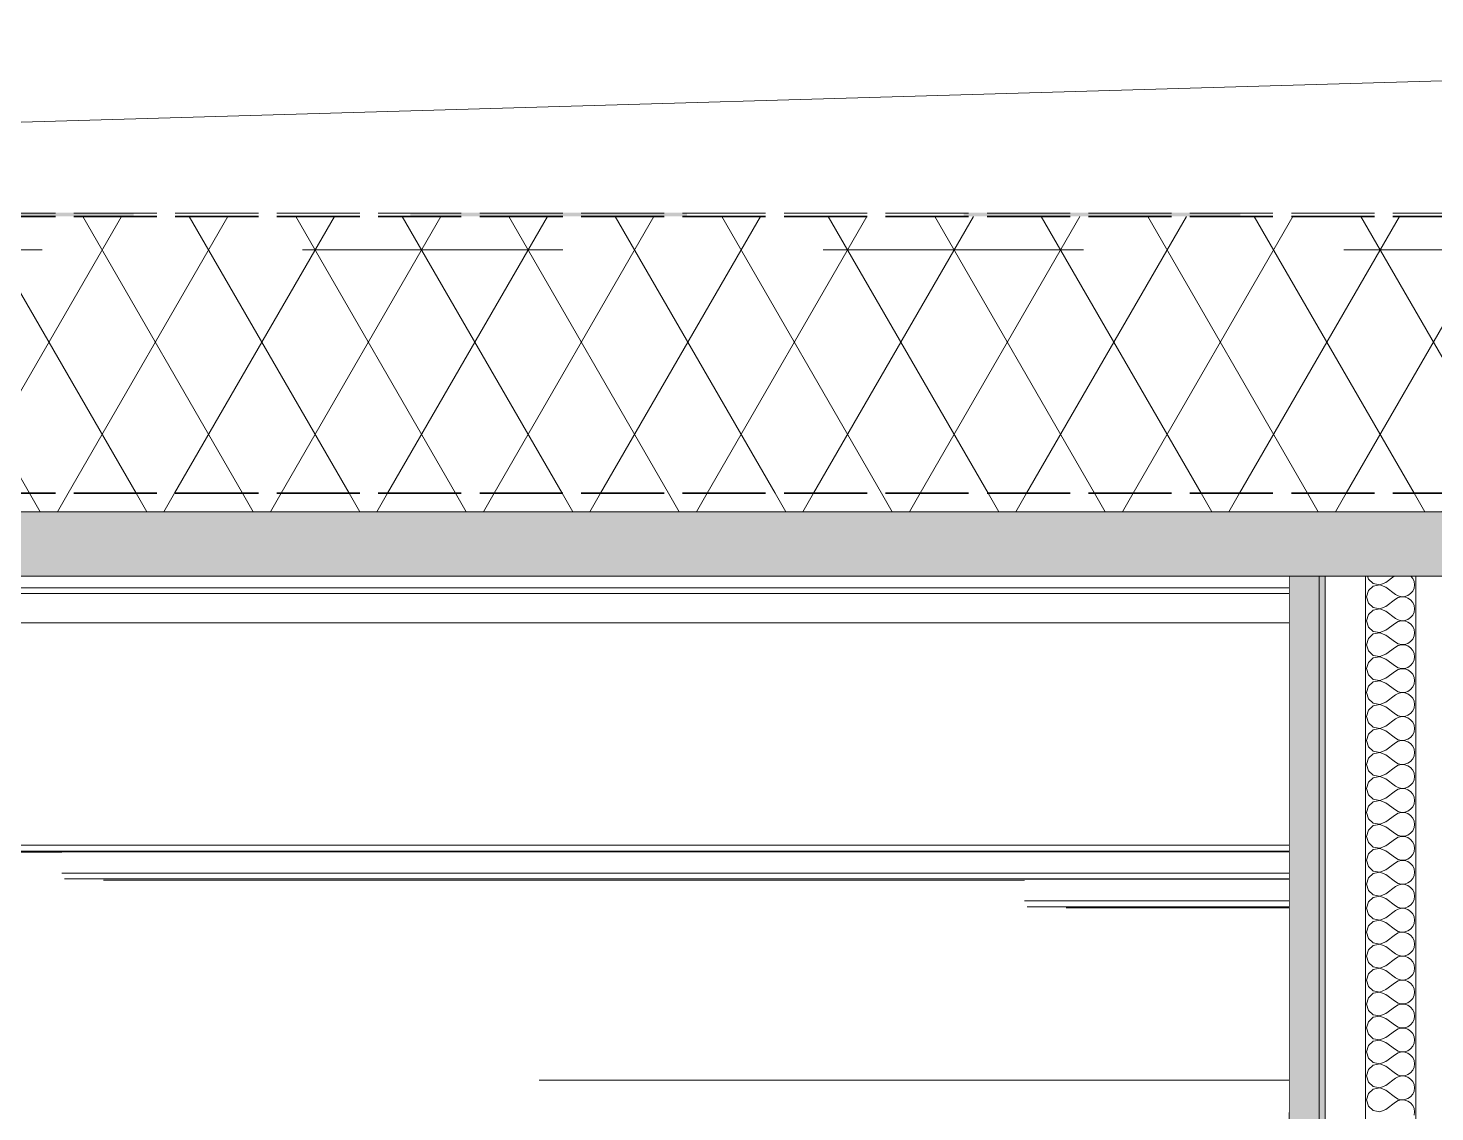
# Model space of a CAD drawing. Header units: millimetres. Extents: x -48147 to 1414029, y -496296 to 18123.
# Drawn here: x 1366373 to 1367135, y -475104 to -474517 of the extents above; entities that cross this region are included whole.
import ezdxf

# ---------------------------------------------------------------- set-up
doc = ezdxf.new("R2010")
doc.units = ezdxf.units.MM
doc.header["$MEASUREMENT"] = 0
for name, pattern in [('Dashed', [2822.222233, 1411.111116, -1411.111116]), ('Hidden Line', [55, 45, -10]), ('Wipeout_Contour', [1000, 0, -1000])]:
    doc.linetypes.add(name, pattern=pattern)
for name, color, linetype, lineweight, true_color in [('0_Pen_No__105', 7, 'Continuous', 15, 0xa6a6a6), ('New_A-20-M_Roof_Pen_No__149', 7, 'Continuous', 0, 0x2a2a2a), ('New_A-20-M_Roof_Pen_No__162', 7, 'Continuous', 0, 0xe47200), ('New_A-20-M_Roof_Pen_No__81', 7, 'Continuous', 20, 0x6a6a6a), ('New_A-25-M_Wall_Int_Pen_No__107', 7, 'Continuous', 15, 0xa6a6a6)]:
    doc.layers.add(name, color=color, linetype=linetype, lineweight=lineweight, true_color=true_color)
for name, color, linetype in [('New_A-20-M_Roof', 7, 'Continuous'), ('New_A-25-M_Wall_Ext', 7, 'Continuous'), ('New_A-25-M_Wall_Int', 7, 'Continuous'), ('S-280-M_STRUCT_FRAME.IFC Import', 7, 'Continuous')]:
    doc.layers.add(name, color=color, linetype=linetype)
for name, color, linetype, lineweight in [('New_A-20-M_Roof_Pen_No__195', 7, 'Continuous', 35), ('New_A-20-M_Roof_Pen_No__4', 7, 'Continuous', 20), ('New_A-20-M_Roof_Pen_No__85', 8, 'Continuous', 20), ('New_A-20-M_Roof_Pen_No__92', 8, 'Continuous', 13), ('New_A-25-M_Wall_Int_Pen_No__1', 7, 'Continuous', 13), ('S-280-M_STRUCT_FRAME.IFC Import_Pen_No__90', 8, 'Continuous', 20)]:
    doc.layers.add(name, color=color, linetype=linetype, lineweight=lineweight)
pattern_1 = [(60, (1372878.996, -490836.73), (-43.30127, 25), []), (120, (1372878.996, -490836.73), (43.30127, 25), [])]

# ---------------------------------------------------------------- blocks, each defined once
blk = doc.blocks.new('*X159', base_point=(1372879, -490836.73))
at = {"layer": 'New_A-25-M_Wall_Int_Pen_No__107', "linetype": 'Continuous'}
for p, q in [((1367098.76, -474813.61), (1367099.2, -474815.16)), ((1367099.2, -474815.16), (1367101.82, -474817.55)), ((1367101.82, -474818.92), (1367099.2, -474821.32)), ((1367101.82, -474817.55), (1367105.31, -474818.21)), ((1367105.31, -474818.26), (1367101.82, -474818.92)), ((1367105.31, -474818.21), (1367108.62, -474816.94)), ((1367108.62, -474819.54), (1367105.31, -474818.26)), ((1367108.62, -474816.94), (1367113.06, -474813.61)), ((1367108.62, -474819.54), (1367113.81, -474823.43)), ((1367123.23, -474814.83), (1367122.22, -474813.61)), ((1367123.95, -474816.46), (1367123.23, -474814.83)), ((1367124.19, -474818.24), (1367123.95, -474816.46)), ((1367123.95, -474820.01), (1367124.19, -474818.24)), ((1367099.2, -474821.32), (1367098.23, -474824.73)), ((1367098.23, -474824.73), (1367099.2, -474828.14)), ((1367108.62, -474829.92), (1367113.81, -474826.03)), ((1367113.81, -474823.43), (1367115.38, -474824.3)), ((1367115.38, -474825.16), (1367113.81, -474826.03)), ((1367115.38, -474824.3), (1367117.12, -474824.7)), ((1367117.12, -474824.75), (1367115.38, -474825.16)), ((1367117.12, -474824.7), (1367118.91, -474824.62)), ((1367118.91, -474824.84), (1367117.12, -474824.75)), ((1367118.91, -474824.62), (1367120.61, -474824.04)), ((1367120.61, -474825.41), (1367118.91, -474824.84)), ((1367120.61, -474824.04), (1367122.08, -474823.03)), ((1367122.08, -474826.43), (1367120.61, -474825.41)), ((1367122.08, -474823.03), (1367123.23, -474821.65)), ((1367123.23, -474827.81), (1367122.08, -474826.43)), ((1367123.23, -474821.65), (1367123.95, -474820.01)), ((1367099.2, -474834.3), (1367098.23, -474837.71)), ((1367099.2, -474828.14), (1367101.82, -474830.53)), ((1367101.82, -474831.9), (1367099.2, -474834.3)), ((1367101.82, -474830.53), (1367105.31, -474831.19)), ((1367105.31, -474831.25), (1367101.82, -474831.9)), ((1367105.31, -474831.19), (1367108.62, -474829.92)), ((1367108.62, -474832.52), (1367105.31, -474831.25)), ((1367108.62, -474832.52), (1367113.81, -474836.41)), ((1367122.08, -474836.01), (1367123.23, -474834.63)), ((1367123.95, -474829.45), (1367123.23, -474827.81)), ((1367123.23, -474834.63), (1367123.95, -474832.99)), ((1367124.19, -474831.22), (1367123.95, -474829.45)), ((1367123.95, -474832.99), (1367124.19, -474831.22)), ((1367098.23, -474837.71), (1367099.2, -474841.12)), ((1367099.2, -474841.12), (1367101.82, -474843.52)), ((1367108.62, -474842.9), (1367113.81, -474839.01)), ((1367113.81, -474836.41), (1367115.38, -474837.28)), ((1367115.38, -474838.14), (1367113.81, -474839.01)), ((1367115.38, -474837.28), (1367117.12, -474837.68)), ((1367117.12, -474837.74), (1367115.38, -474838.14)), ((1367117.12, -474837.68), (1367118.91, -474837.6)), ((1367118.91, -474837.82), (1367117.12, -474837.74)), ((1367118.91, -474837.6), (1367120.61, -474837.02)), ((1367120.61, -474838.4), (1367118.91, -474837.82)), ((1367120.61, -474837.02), (1367122.08, -474836.01)), ((1367122.08, -474839.41), (1367120.61, -474838.4)), ((1367123.23, -474840.79), (1367122.08, -474839.41)), ((1367123.95, -474842.43), (1367123.23, -474840.79)), ((1367124.19, -474844.2), (1367123.95, -474842.43)), ((1367099.2, -474847.28), (1367098.23, -474850.69)), ((1367101.82, -474844.89), (1367099.2, -474847.28)), ((1367101.82, -474843.52), (1367105.31, -474844.17)), ((1367105.31, -474844.23), (1367101.82, -474844.89)), ((1367105.31, -474844.17), (1367108.62, -474842.9)), ((1367108.62, -474845.5), (1367105.31, -474844.23)), ((1367108.62, -474845.5), (1367113.81, -474849.39)), ((1367113.81, -474849.39), (1367115.38, -474850.26)), ((1367115.38, -474850.26), (1367117.12, -474850.67)), ((1367118.91, -474850.58), (1367120.61, -474850.01)), ((1367120.61, -474850.01), (1367122.08, -474848.99)), ((1367122.08, -474848.99), (1367123.23, -474847.61)), ((1367123.23, -474847.61), (1367123.95, -474845.97)), ((1367123.95, -474845.97), (1367124.19, -474844.2)), ((1367098.23, -474850.69), (1367099.2, -474854.1)), ((1367099.2, -474854.1), (1367101.82, -474856.5)), ((1367101.82, -474857.87), (1367099.2, -474860.26)), ((1367101.82, -474856.5), (1367105.31, -474857.16)), ((1367105.31, -474857.21), (1367101.82, -474857.87)), ((1367105.31, -474857.16), (1367108.62, -474855.88)), ((1367108.62, -474858.48), (1367105.31, -474857.21)), ((1367108.62, -474855.88), (1367113.81, -474851.99)), ((1367115.38, -474851.12), (1367113.81, -474851.99)), ((1367117.12, -474850.72), (1367115.38, -474851.12)), ((1367117.12, -474850.67), (1367118.91, -474850.58)), ((1367118.91, -474850.8), (1367117.12, -474850.72)), ((1367120.61, -474851.38), (1367118.91, -474850.8)), ((1367122.08, -474852.39), (1367120.61, -474851.38)), ((1367123.23, -474853.77), (1367122.08, -474852.39)), ((1367123.95, -474855.41), (1367123.23, -474853.77)), ((1367124.19, -474857.18), (1367123.95, -474855.41)), ((1367123.95, -474858.96), (1367124.19, -474857.18)), ((1367099.2, -474860.26), (1367098.23, -474863.67)), ((1367098.23, -474863.67), (1367099.2, -474867.09)), ((1367108.62, -474858.48), (1367113.81, -474862.37)), ((1367108.62, -474868.87), (1367113.81, -474864.97)), ((1367113.81, -474862.37), (1367115.38, -474863.24)), ((1367115.38, -474864.1), (1367113.81, -474864.97)), ((1367115.38, -474863.24), (1367117.12, -474863.65)), ((1367117.12, -474863.7), (1367115.38, -474864.1)), ((1367117.12, -474863.65), (1367118.91, -474863.56)), ((1367118.91, -474863.79), (1367117.12, -474863.7)), ((1367118.91, -474863.56), (1367120.61, -474862.99)), ((1367120.61, -474864.36), (1367118.91, -474863.79)), ((1367120.61, -474862.99), (1367122.08, -474861.97)), ((1367122.08, -474865.37), (1367120.61, -474864.36)), ((1367122.08, -474861.97), (1367123.23, -474860.59)), ((1367123.23, -474866.75), (1367122.08, -474865.37)), ((1367123.23, -474860.59), (1367123.95, -474858.96)), ((1367099.2, -474873.24), (1367098.23, -474876.65)), ((1367099.2, -474867.09), (1367101.82, -474869.48)), ((1367101.82, -474870.85), (1367099.2, -474873.24)), ((1367101.82, -474869.48), (1367105.31, -474870.14)), ((1367105.31, -474870.19), (1367101.82, -474870.85)), ((1367105.31, -474870.14), (1367108.62, -474868.87)), ((1367108.62, -474871.46), (1367105.31, -474870.19)), ((1367108.62, -474871.46), (1367113.81, -474875.36)), ((1367123.95, -474868.39), (1367123.23, -474866.75)), ((1367123.23, -474873.58), (1367123.95, -474871.94)), ((1367124.19, -474870.16), (1367123.95, -474868.39)), ((1367123.95, -474871.94), (1367124.19, -474870.16)), ((1367098.23, -474876.65), (1367099.2, -474880.07)), ((1367099.2, -474880.07), (1367101.82, -474882.46)), ((1367108.62, -474881.85), (1367113.81, -474877.95)), ((1367113.81, -474875.36), (1367115.38, -474876.22)), ((1367115.38, -474877.09), (1367113.81, -474877.95)), ((1367115.38, -474876.22), (1367117.12, -474876.63)), ((1367117.12, -474876.68), (1367115.38, -474877.09)), ((1367117.12, -474876.63), (1367118.91, -474876.54)), ((1367118.91, -474876.77), (1367117.12, -474876.68)), ((1367118.91, -474876.54), (1367120.61, -474875.97)), ((1367120.61, -474877.34), (1367118.91, -474876.77)), ((1367120.61, -474875.97), (1367122.08, -474874.96)), ((1367122.08, -474878.35), (1367120.61, -474877.34)), ((1367122.08, -474874.96), (1367123.23, -474873.58)), ((1367123.23, -474879.73), (1367122.08, -474878.35)), ((1367123.95, -474881.37), (1367123.23, -474879.73)), ((1367099.2, -474886.22), (1367098.23, -474889.64)), ((1367101.82, -474883.83), (1367099.2, -474886.22)), ((1367101.82, -474882.46), (1367105.31, -474883.12)), ((1367105.31, -474883.17), (1367101.82, -474883.83)), ((1367105.31, -474883.12), (1367108.62, -474881.85)), ((1367108.62, -474884.44), (1367105.31, -474883.17)), ((1367108.62, -474884.44), (1367113.81, -474888.34)), ((1367113.81, -474888.34), (1367115.38, -474889.2)), ((1367120.61, -474888.95), (1367122.08, -474887.94)), ((1367122.08, -474887.94), (1367123.23, -474886.56)), ((1367123.23, -474886.56), (1367123.95, -474884.92)), ((1367124.19, -474883.15), (1367123.95, -474881.37)), ((1367123.95, -474884.92), (1367124.19, -474883.15)), ((1367098.23, -474889.64), (1367099.2, -474893.05)), ((1367099.2, -474893.05), (1367101.82, -474895.44)), ((1367101.82, -474895.44), (1367105.31, -474896.1)), ((1367105.31, -474896.1), (1367108.62, -474894.83)), ((1367108.62, -474894.83), (1367113.81, -474890.93)), ((1367115.38, -474890.07), (1367113.81, -474890.93)), ((1367115.38, -474889.2), (1367117.12, -474889.61)), ((1367117.12, -474889.66), (1367115.38, -474890.07)), ((1367117.12, -474889.61), (1367118.91, -474889.52)), ((1367118.91, -474889.75), (1367117.12, -474889.66)), ((1367118.91, -474889.52), (1367120.61, -474888.95)), ((1367120.61, -474890.32), (1367118.91, -474889.75)), ((1367122.08, -474891.34), (1367120.61, -474890.32)), ((1367123.23, -474892.71), (1367122.08, -474891.34)), ((1367123.95, -474894.35), (1367123.23, -474892.71)), ((1367124.19, -474896.13), (1367123.95, -474894.35)), ((1367123.95, -474897.9), (1367124.19, -474896.13)), ((1367099.2, -474899.21), (1367098.23, -474902.62)), ((1367098.23, -474902.62), (1367099.2, -474906.03)), ((1367101.82, -474896.81), (1367099.2, -474899.21)), ((1367105.31, -474896.15), (1367101.82, -474896.81)), ((1367108.62, -474897.43), (1367105.31, -474896.15)), ((1367108.62, -474897.43), (1367113.81, -474901.32)), ((1367113.81, -474901.32), (1367115.38, -474902.19)), ((1367115.38, -474903.05), (1367113.81, -474903.92)), ((1367115.38, -474902.19), (1367117.12, -474902.59)), ((1367117.12, -474902.64), (1367115.38, -474903.05)), ((1367117.12, -474902.59), (1367118.91, -474902.5)), ((1367118.91, -474902.73), (1367117.12, -474902.64)), ((1367118.91, -474902.5), (1367120.61, -474901.93)), ((1367120.61, -474903.3), (1367118.91, -474902.73)), ((1367120.61, -474901.93), (1367122.08, -474900.92)), ((1367122.08, -474904.32), (1367120.61, -474903.3)), ((1367122.08, -474900.92), (1367123.23, -474899.54)), ((1367123.23, -474899.54), (1367123.95, -474897.9)), ((1367099.2, -474906.03), (1367101.82, -474908.42)), ((1367101.82, -474909.79), (1367099.2, -474912.19)), ((1367101.82, -474908.42), (1367105.31, -474909.08)), ((1367105.31, -474909.13), (1367101.82, -474909.79)), ((1367105.31, -474909.08), (1367108.62, -474907.81)), ((1367108.62, -474910.41), (1367105.31, -474909.13)), ((1367108.62, -474907.81), (1367113.81, -474903.92)), ((1367108.62, -474910.41), (1367113.81, -474914.3)), ((1367123.23, -474905.7), (1367122.08, -474904.32)), ((1367123.95, -474907.33), (1367123.23, -474905.7)), ((1367123.23, -474912.52), (1367123.95, -474910.88)), ((1367124.19, -474909.11), (1367123.95, -474907.33)), ((1367123.95, -474910.88), (1367124.19, -474909.11)), ((1367099.2, -474912.19), (1367098.23, -474915.6)), ((1367098.23, -474915.6), (1367099.2, -474919.01)), ((1367099.2, -474919.01), (1367101.82, -474921.4)), ((1367108.62, -474920.79), (1367113.81, -474916.9)), ((1367113.81, -474914.3), (1367115.38, -474915.17)), ((1367115.38, -474916.03), (1367113.81, -474916.9)), ((1367115.38, -474915.17), (1367117.12, -474915.57)), ((1367117.12, -474915.63), (1367115.38, -474916.03)), ((1367117.12, -474915.57), (1367118.91, -474915.49)), ((1367118.91, -474915.71), (1367117.12, -474915.63)), ((1367118.91, -474915.49), (1367120.61, -474914.91)), ((1367120.61, -474916.28), (1367118.91, -474915.71)), ((1367120.61, -474914.91), (1367122.08, -474913.9)), ((1367122.08, -474917.3), (1367120.61, -474916.28)), ((1367122.08, -474913.9), (1367123.23, -474912.52)), ((1367123.23, -474918.68), (1367122.08, -474917.3)), ((1367123.95, -474920.32), (1367123.23, -474918.68)), ((1367099.2, -474925.17), (1367098.23, -474928.58)), ((1367101.82, -474922.78), (1367099.2, -474925.17)), ((1367101.82, -474921.4), (1367105.31, -474922.06)), ((1367105.31, -474922.12), (1367101.82, -474922.78)), ((1367105.31, -474922.06), (1367108.62, -474920.79)), ((1367108.62, -474923.39), (1367105.31, -474922.12)), ((1367108.62, -474923.39), (1367113.81, -474927.28)), ((1367122.08, -474926.88), (1367123.23, -474925.5)), ((1367123.23, -474925.5), (1367123.95, -474923.86)), ((1367124.19, -474922.09), (1367123.95, -474920.32)), ((1367123.95, -474923.86), (1367124.19, -474922.09)), ((1367098.23, -474928.58), (1367099.2, -474931.99)), ((1367099.2, -474931.99), (1367101.82, -474934.39)), ((1367105.31, -474935.05), (1367108.62, -474933.77)), ((1367108.62, -474933.77), (1367113.81, -474929.88)), ((1367113.81, -474927.28), (1367115.38, -474928.15)), ((1367115.38, -474929.01), (1367113.81, -474929.88)), ((1367115.38, -474928.15), (1367117.12, -474928.55)), ((1367117.12, -474928.61), (1367115.38, -474929.01)), ((1367117.12, -474928.55), (1367118.91, -474928.47)), ((1367118.91, -474928.69), (1367117.12, -474928.61)), ((1367118.91, -474928.47), (1367120.61, -474927.9)), ((1367120.61, -474929.27), (1367118.91, -474928.69)), ((1367120.61, -474927.9), (1367122.08, -474926.88)), ((1367122.08, -474930.28), (1367120.61, -474929.27)), ((1367123.23, -474931.66), (1367122.08, -474930.28)), ((1367123.95, -474933.3), (1367123.23, -474931.66)), ((1367124.19, -474935.07), (1367123.95, -474933.3)), ((1367099.2, -474938.15), (1367098.23, -474941.56)), ((1367098.23, -474941.56), (1367099.2, -474944.97)), ((1367101.82, -474935.76), (1367099.2, -474938.15)), ((1367101.82, -474934.39), (1367105.31, -474935.05)), ((1367105.31, -474935.1), (1367101.82, -474935.76)), ((1367108.62, -474936.37), (1367105.31, -474935.1)), ((1367108.62, -474936.37), (1367113.81, -474940.26)), ((1367113.81, -474940.26), (1367115.38, -474941.13)), ((1367115.38, -474941.13), (1367117.12, -474941.54)), ((1367117.12, -474941.59), (1367115.38, -474941.99)), ((1367117.12, -474941.54), (1367118.91, -474941.45)), ((1367118.91, -474941.68), (1367117.12, -474941.59)), ((1367118.91, -474941.45), (1367120.61, -474940.88)), ((1367120.61, -474942.25), (1367118.91, -474941.68)), ((1367120.61, -474940.88), (1367122.08, -474939.86)), ((1367122.08, -474939.86), (1367123.23, -474938.48)), ((1367123.23, -474938.48), (1367123.95, -474936.85)), ((1367123.95, -474936.85), (1367124.19, -474935.07)), ((1367099.2, -474944.97), (1367101.82, -474947.37)), ((1367101.82, -474948.74), (1367099.2, -474951.13)), ((1367101.82, -474947.37), (1367105.31, -474948.03)), ((1367105.31, -474948.08), (1367101.82, -474948.74)), ((1367105.31, -474948.03), (1367108.62, -474946.75)), ((1367108.62, -474949.35), (1367105.31, -474948.08)), ((1367108.62, -474946.75), (1367113.81, -474942.86)), ((1367108.62, -474949.35), (1367113.81, -474953.25)), ((1367115.38, -474941.99), (1367113.81, -474942.86)), ((1367122.08, -474943.26), (1367120.61, -474942.25)), ((1367123.23, -474944.64), (1367122.08, -474943.26)), ((1367123.95, -474946.28), (1367123.23, -474944.64)), ((1367124.19, -474948.05), (1367123.95, -474946.28)), ((1367123.95, -474949.83), (1367124.19, -474948.05)), ((1367099.2, -474951.13), (1367098.23, -474954.54)), ((1367098.23, -474954.54), (1367099.2, -474957.96)), ((1367108.62, -474959.74), (1367113.81, -474955.84)), ((1367113.81, -474953.25), (1367115.38, -474954.11)), ((1367115.38, -474954.98), (1367113.81, -474955.84)), ((1367115.38, -474954.11), (1367117.12, -474954.52)), ((1367117.12, -474954.57), (1367115.38, -474954.98)), ((1367117.12, -474954.52), (1367118.91, -474954.43)), ((1367118.91, -474954.66), (1367117.12, -474954.57)), ((1367118.91, -474954.43), (1367120.61, -474953.86)), ((1367120.61, -474955.23), (1367118.91, -474954.66)), ((1367120.61, -474953.86), (1367122.08, -474952.84)), ((1367122.08, -474956.24), (1367120.61, -474955.23)), ((1367122.08, -474952.84), (1367123.23, -474951.47)), ((1367123.23, -474957.62), (1367122.08, -474956.24)), ((1367123.23, -474951.47), (1367123.95, -474949.83)), ((1367099.2, -474964.11), (1367098.23, -474967.53)), ((1367099.2, -474957.96), (1367101.82, -474960.35)), ((1367101.82, -474961.72), (1367099.2, -474964.11)), ((1367101.82, -474960.35), (1367105.31, -474961.01)), ((1367105.31, -474961.06), (1367101.82, -474961.72)), ((1367105.31, -474961.01), (1367108.62, -474959.74)), ((1367108.62, -474962.33), (1367105.31, -474961.06)), ((1367108.62, -474962.33), (1367113.81, -474966.23)), ((1367122.08, -474965.83), (1367123.23, -474964.45)), ((1367123.95, -474959.26), (1367123.23, -474957.62)), ((1367123.23, -474964.45), (1367123.95, -474962.81)), ((1367124.19, -474961.03), (1367123.95, -474959.26)), ((1367123.95, -474962.81), (1367124.19, -474961.03)), ((1367098.23, -474967.53), (1367099.2, -474970.94)), ((1367099.2, -474970.94), (1367101.82, -474973.33)), ((1367108.62, -474972.72), (1367113.81, -474968.82)), ((1367113.81, -474966.23), (1367115.38, -474967.09)), ((1367115.38, -474967.96), (1367113.81, -474968.82)), ((1367115.38, -474967.09), (1367117.12, -474967.5)), ((1367117.12, -474967.55), (1367115.38, -474967.96)), ((1367117.12, -474967.5), (1367118.91, -474967.41)), ((1367118.91, -474967.64), (1367117.12, -474967.55)), ((1367118.91, -474967.41), (1367120.61, -474966.84)), ((1367120.61, -474968.21), (1367118.91, -474967.64)), ((1367120.61, -474966.84), (1367122.08, -474965.83)), ((1367122.08, -474969.22), (1367120.61, -474968.21)), ((1367123.23, -474970.6), (1367122.08, -474969.22)), ((1367123.95, -474972.24), (1367123.23, -474970.6)), ((1367124.19, -474974.02), (1367123.95, -474972.24)), ((1367099.2, -474977.09), (1367098.23, -474980.51)), ((1367101.82, -474974.7), (1367099.2, -474977.09)), ((1367101.82, -474973.33), (1367105.31, -474973.99)), ((1367105.31, -474974.04), (1367101.82, -474974.7)), ((1367105.31, -474973.99), (1367108.62, -474972.72)), ((1367108.62, -474975.31), (1367105.31, -474974.04)), ((1367108.62, -474975.31), (1367113.81, -474979.21)), ((1367113.81, -474979.21), (1367115.38, -474980.08)), ((1367118.91, -474980.39), (1367120.61, -474979.82)), ((1367120.61, -474979.82), (1367122.08, -474978.81)), ((1367122.08, -474978.81), (1367123.23, -474977.43)), ((1367123.23, -474977.43), (1367123.95, -474975.79)), ((1367123.95, -474975.79), (1367124.19, -474974.02)), ((1367098.23, -474980.51), (1367099.2, -474983.92)), ((1367099.2, -474983.92), (1367101.82, -474986.31)), ((1367101.82, -474986.31), (1367105.31, -474986.97)), ((1367105.31, -474987.02), (1367101.82, -474987.68)), ((1367105.31, -474986.97), (1367108.62, -474985.7)), ((1367108.62, -474988.3), (1367105.31, -474987.02)), ((1367108.62, -474985.7), (1367113.81, -474981.8)), ((1367115.38, -474980.94), (1367113.81, -474981.8)), ((1367115.38, -474980.08), (1367117.12, -474980.48)), ((1367117.12, -474980.53), (1367115.38, -474980.94)), ((1367117.12, -474980.48), (1367118.91, -474980.39)), ((1367118.91, -474980.62), (1367117.12, -474980.53)), ((1367120.61, -474981.19), (1367118.91, -474980.62)), ((1367122.08, -474982.21), (1367120.61, -474981.19)), ((1367123.23, -474983.59), (1367122.08, -474982.21)), ((1367123.95, -474985.22), (1367123.23, -474983.59)), ((1367124.19, -474987), (1367123.95, -474985.22)), ((1367123.95, -474988.77), (1367124.19, -474987)), ((1367099.2, -474990.08), (1367098.23, -474993.49)), ((1367098.23, -474993.49), (1367099.2, -474996.9)), ((1367101.82, -474987.68), (1367099.2, -474990.08)), ((1367108.62, -474988.3), (1367113.81, -474992.19)), ((1367108.62, -474998.68), (1367113.81, -474994.79)), ((1367113.81, -474992.19), (1367115.38, -474993.06)), ((1367115.38, -474993.92), (1367113.81, -474994.79)), ((1367115.38, -474993.06), (1367117.12, -474993.46)), ((1367117.12, -474993.51), (1367115.38, -474993.92)), ((1367117.12, -474993.46), (1367118.91, -474993.38)), ((1367118.91, -474993.6), (1367117.12, -474993.51)), ((1367118.91, -474993.38), (1367120.61, -474992.8)), ((1367120.61, -474994.17), (1367118.91, -474993.6)), ((1367120.61, -474992.8), (1367122.08, -474991.79)), ((1367122.08, -474995.19), (1367120.61, -474994.17)), ((1367122.08, -474991.79), (1367123.23, -474990.41)), ((1367123.23, -474996.57), (1367122.08, -474995.19)), ((1367123.23, -474990.41), (1367123.95, -474988.77)), ((1367099.2, -474996.9), (1367101.82, -474999.29)), ((1367101.82, -475000.66), (1367099.2, -475003.06)), ((1367101.82, -474999.29), (1367105.31, -474999.95)), ((1367105.31, -475000.01), (1367101.82, -475000.66)), ((1367105.31, -474999.95), (1367108.62, -474998.68)), ((1367108.62, -475001.28), (1367105.31, -475000.01)), ((1367108.62, -475001.28), (1367113.81, -475005.17)), ((1367123.95, -474998.21), (1367123.23, -474996.57)), ((1367123.23, -475003.39), (1367123.95, -475001.75)), ((1367124.19, -474999.98), (1367123.95, -474998.21)), ((1367123.95, -475001.75), (1367124.19, -474999.98)), ((1367099.2, -475003.06), (1367098.23, -475006.47)), ((1367098.23, -475006.47), (1367099.2, -475009.88)), ((1367099.2, -475009.88), (1367101.82, -475012.28)), ((1367108.62, -475011.66), (1367113.81, -475007.77)), ((1367113.81, -475005.17), (1367115.38, -475006.04)), ((1367115.38, -475006.9), (1367113.81, -475007.77)), ((1367115.38, -475006.04), (1367117.12, -475006.44)), ((1367117.12, -475006.5), (1367115.38, -475006.9)), ((1367117.12, -475006.44), (1367118.91, -475006.36)), ((1367118.91, -475006.58), (1367117.12, -475006.5)), ((1367118.91, -475006.36), (1367120.61, -475005.78)), ((1367120.61, -475007.16), (1367118.91, -475006.58)), ((1367120.61, -475005.78), (1367122.08, -475004.77)), ((1367122.08, -475008.17), (1367120.61, -475007.16)), ((1367122.08, -475004.77), (1367123.23, -475003.39)), ((1367123.23, -475009.55), (1367122.08, -475008.17)), ((1367123.95, -475011.19), (1367123.23, -475009.55)), ((1367099.2, -475016.04), (1367098.23, -475019.45)), ((1367101.82, -475013.65), (1367099.2, -475016.04)), ((1367101.82, -475012.28), (1367105.31, -475012.93)), ((1367105.31, -475012.99), (1367101.82, -475013.65)), ((1367105.31, -475012.93), (1367108.62, -475011.66)), ((1367108.62, -475014.26), (1367105.31, -475012.99)), ((1367108.62, -475014.26), (1367113.81, -475018.15)), ((1367120.61, -475018.77), (1367122.08, -475017.75)), ((1367122.08, -475017.75), (1367123.23, -475016.37)), ((1367123.23, -475016.37), (1367123.95, -475014.73)), ((1367124.19, -475012.96), (1367123.95, -475011.19)), ((1367123.95, -475014.73), (1367124.19, -475012.96)), ((1367098.23, -475019.45), (1367099.2, -475022.86)), ((1367099.2, -475022.86), (1367101.82, -475025.26)), ((1367101.82, -475025.26), (1367105.31, -475025.92)), ((1367105.31, -475025.92), (1367108.62, -475024.64)), ((1367108.62, -475024.64), (1367113.81, -475020.75)), ((1367113.81, -475018.15), (1367115.38, -475019.02)), ((1367115.38, -475019.88), (1367113.81, -475020.75)), ((1367115.38, -475019.02), (1367117.12, -475019.43)), ((1367117.12, -475019.48), (1367115.38, -475019.88)), ((1367117.12, -475019.43), (1367118.91, -475019.34)), ((1367118.91, -475019.56), (1367117.12, -475019.48)), ((1367118.91, -475019.34), (1367120.61, -475018.77)), ((1367120.61, -475020.14), (1367118.91, -475019.56)), ((1367122.08, -475021.15), (1367120.61, -475020.14)), ((1367123.23, -475022.53), (1367122.08, -475021.15)), ((1367123.95, -475024.17), (1367123.23, -475022.53)), ((1367124.19, -475025.94), (1367123.95, -475024.17)), ((1367099.2, -475029.02), (1367098.23, -475032.43)), ((1367098.23, -475032.43), (1367099.2, -475035.85)), ((1367101.82, -475026.63), (1367099.2, -475029.02)), ((1367105.31, -475025.97), (1367101.82, -475026.63)), ((1367108.62, -475027.24), (1367105.31, -475025.97)), ((1367108.62, -475027.24), (1367113.81, -475031.13)), ((1367113.81, -475031.13), (1367115.38, -475032)), ((1367115.38, -475032.86), (1367113.81, -475033.73)), ((1367115.38, -475032), (1367117.12, -475032.41)), ((1367117.12, -475032.46), (1367115.38, -475032.86)), ((1367117.12, -475032.41), (1367118.91, -475032.32)), ((1367118.91, -475032.55), (1367117.12, -475032.46)), ((1367118.91, -475032.32), (1367120.61, -475031.75)), ((1367120.61, -475033.12), (1367118.91, -475032.55)), ((1367120.61, -475031.75), (1367122.08, -475030.73)), ((1367122.08, -475034.13), (1367120.61, -475033.12)), ((1367122.08, -475030.73), (1367123.23, -475029.35)), ((1367123.23, -475029.35), (1367123.95, -475027.72)), ((1367123.95, -475027.72), (1367124.19, -475025.94)), ((1367099.2, -475035.85), (1367101.82, -475038.24)), ((1367101.82, -475039.61), (1367099.2, -475042)), ((1367101.82, -475038.24), (1367105.31, -475038.9)), ((1367105.31, -475038.95), (1367101.82, -475039.61)), ((1367105.31, -475038.9), (1367108.62, -475037.63)), ((1367108.62, -475040.22), (1367105.31, -475038.95)), ((1367108.62, -475037.63), (1367113.81, -475033.73)), ((1367108.62, -475040.22), (1367113.81, -475044.12)), ((1367123.23, -475035.51), (1367122.08, -475034.13)), ((1367123.95, -475037.15), (1367123.23, -475035.51)), ((1367123.23, -475042.34), (1367123.95, -475040.7)), ((1367124.19, -475038.92), (1367123.95, -475037.15)), ((1367123.95, -475040.7), (1367124.19, -475038.92)), ((1367099.2, -475042), (1367098.23, -475045.41)), ((1367098.23, -475045.41), (1367099.2, -475048.83)), ((1367108.62, -475050.61), (1367113.81, -475046.71)), ((1367113.81, -475044.12), (1367115.38, -475044.98)), ((1367115.38, -475045.85), (1367113.81, -475046.71)), ((1367115.38, -475044.98), (1367117.12, -475045.39)), ((1367117.12, -475045.44), (1367115.38, -475045.85)), ((1367117.12, -475045.39), (1367118.91, -475045.3)), ((1367118.91, -475045.53), (1367117.12, -475045.44)), ((1367118.91, -475045.3), (1367120.61, -475044.73)), ((1367120.61, -475046.1), (1367118.91, -475045.53)), ((1367120.61, -475044.73), (1367122.08, -475043.72)), ((1367122.08, -475047.11), (1367120.61, -475046.1)), ((1367122.08, -475043.72), (1367123.23, -475042.34)), ((1367123.23, -475048.49), (1367122.08, -475047.11)), ((1367123.95, -475050.13), (1367123.23, -475048.49)), ((1367099.2, -475054.98), (1367098.23, -475058.4)), ((1367099.2, -475048.83), (1367101.82, -475051.22)), ((1367101.82, -475052.59), (1367099.2, -475054.98)), ((1367101.82, -475051.22), (1367105.31, -475051.88)), ((1367105.31, -475051.93), (1367101.82, -475052.59)), ((1367105.31, -475051.88), (1367108.62, -475050.61)), ((1367108.62, -475053.2), (1367105.31, -475051.93)), ((1367108.62, -475053.2), (1367113.81, -475057.1)), ((1367122.08, -475056.7), (1367123.23, -475055.32)), ((1367123.23, -475055.32), (1367123.95, -475053.68)), ((1367124.19, -475051.91), (1367123.95, -475050.13)), ((1367123.95, -475053.68), (1367124.19, -475051.91)), ((1367098.23, -475058.4), (1367099.2, -475061.81)), ((1367099.2, -475061.81), (1367101.82, -475064.2)), ((1367105.31, -475064.86), (1367108.62, -475063.59)), ((1367108.62, -475063.59), (1367113.81, -475059.69)), ((1367113.81, -475057.1), (1367115.38, -475057.96)), ((1367115.38, -475058.83), (1367113.81, -475059.69)), ((1367115.38, -475057.96), (1367117.12, -475058.37)), ((1367117.12, -475058.42), (1367115.38, -475058.83)), ((1367117.12, -475058.37), (1367118.91, -475058.28)), ((1367118.91, -475058.51), (1367117.12, -475058.42)), ((1367118.91, -475058.28), (1367120.61, -475057.71)), ((1367120.61, -475059.08), (1367118.91, -475058.51)), ((1367120.61, -475057.71), (1367122.08, -475056.7)), ((1367122.08, -475060.1), (1367120.61, -475059.08)), ((1367123.23, -475061.47), (1367122.08, -475060.1)), ((1367123.95, -475063.11), (1367123.23, -475061.47)), ((1367124.19, -475064.89), (1367123.95, -475063.11)), ((1367099.2, -475067.97), (1367098.23, -475071.38)), ((1367098.23, -475071.38), (1367099.2, -475074.79)), ((1367101.82, -475065.57), (1367099.2, -475067.97)), ((1367101.82, -475064.2), (1367105.31, -475064.86)), ((1367105.31, -475064.91), (1367101.82, -475065.57)), ((1367108.62, -475066.18), (1367105.31, -475064.91)), ((1367108.62, -475066.18), (1367113.81, -475070.08)), ((1367113.81, -475070.08), (1367115.38, -475070.95)), ((1367115.38, -475070.95), (1367117.12, -475071.35)), ((1367117.12, -475071.4), (1367115.38, -475071.81)), ((1367117.12, -475071.35), (1367118.91, -475071.26)), ((1367118.91, -475071.49), (1367117.12, -475071.4)), ((1367118.91, -475071.26), (1367120.61, -475070.69)), ((1367120.61, -475072.06), (1367118.91, -475071.49)), ((1367120.61, -475070.69), (1367122.08, -475069.68)), ((1367122.08, -475069.68), (1367123.23, -475068.3)), ((1367123.23, -475068.3), (1367123.95, -475066.66)), ((1367123.95, -475066.66), (1367124.19, -475064.89)), ((1367099.2, -475074.79), (1367101.82, -475077.18)), ((1367101.82, -475078.55), (1367099.2, -475080.95)), ((1367101.82, -475077.18), (1367105.31, -475077.84)), ((1367105.31, -475077.89), (1367101.82, -475078.55)), ((1367105.31, -475077.84), (1367108.62, -475076.57)), ((1367108.62, -475079.17), (1367105.31, -475077.89)), ((1367108.62, -475076.57), (1367113.81, -475072.68)), ((1367115.38, -475071.81), (1367113.81, -475072.68)), ((1367122.08, -475073.08), (1367120.61, -475072.06)), ((1367123.23, -475074.46), (1367122.08, -475073.08)), ((1367123.95, -475076.09), (1367123.23, -475074.46)), ((1367124.19, -475077.87), (1367123.95, -475076.09)), ((1367123.95, -475079.64), (1367124.19, -475077.87)), ((1367099.2, -475080.95), (1367098.23, -475084.36)), ((1367098.23, -475084.36), (1367099.2, -475087.77)), ((1367108.62, -475079.17), (1367113.81, -475083.06)), ((1367108.62, -475089.55), (1367113.81, -475085.66)), ((1367113.81, -475083.06), (1367115.38, -475083.93)), ((1367115.38, -475084.79), (1367113.81, -475085.66)), ((1367115.38, -475083.93), (1367117.12, -475084.33)), ((1367117.12, -475084.39), (1367115.38, -475084.79)), ((1367117.12, -475084.33), (1367118.91, -475084.25)), ((1367118.91, -475084.47), (1367117.12, -475084.39)), ((1367118.91, -475084.25), (1367120.61, -475083.67)), ((1367120.61, -475085.04), (1367118.91, -475084.47)), ((1367120.61, -475083.67), (1367122.08, -475082.66)), ((1367122.08, -475086.06), (1367120.61, -475085.04)), ((1367122.08, -475082.66), (1367123.23, -475081.28)), ((1367123.23, -475087.44), (1367122.08, -475086.06)), ((1367123.23, -475081.28), (1367123.95, -475079.64)), ((1367099.2, -475093.93), (1367098.23, -475097.34)), ((1367099.2, -475087.77), (1367101.82, -475090.16)), ((1367101.82, -475091.54), (1367099.2, -475093.93)), ((1367101.82, -475090.16), (1367105.31, -475090.82)), ((1367105.31, -475090.88), (1367101.82, -475091.54)), ((1367105.31, -475090.82), (1367108.62, -475089.55)), ((1367108.62, -475092.15), (1367105.31, -475090.88)), ((1367108.62, -475092.15), (1367113.81, -475096.04)), ((1367122.08, -475095.64), (1367123.23, -475094.26)), ((1367123.95, -475089.08), (1367123.23, -475087.44)), ((1367123.23, -475094.26), (1367123.95, -475092.62)), ((1367124.19, -475090.85), (1367123.95, -475089.08)), ((1367123.95, -475092.62), (1367124.19, -475090.85)), ((1367098.23, -475097.34), (1367099.2, -475100.75)), ((1367099.2, -475100.75), (1367101.82, -475103.15)), ((1367108.62, -475102.53), (1367113.81, -475098.64)), ((1367113.81, -475096.04), (1367115.38, -475096.91)), ((1367115.38, -475097.77), (1367113.81, -475098.64)), ((1367115.38, -475096.91), (1367117.12, -475097.31)), ((1367117.12, -475097.37), (1367115.38, -475097.77)), ((1367117.12, -475097.31), (1367118.91, -475097.23)), ((1367118.91, -475097.45), (1367117.12, -475097.37)), ((1367118.91, -475097.23), (1367120.61, -475096.66)), ((1367120.61, -475098.03), (1367118.91, -475097.45)), ((1367120.61, -475096.66), (1367122.08, -475095.64)), ((1367122.08, -475099.04), (1367120.61, -475098.03)), ((1367123.23, -475100.42), (1367122.08, -475099.04)), ((1367123.95, -475102.06), (1367123.23, -475100.42)), ((1367101.82, -475103.15), (1367105.31, -475103.81)), ((1367105.31, -475103.81), (1367108.62, -475102.53)), ((1367124.19, -475103.83), (1367123.95, -475102.06)), ((1367123.95, -475105.61), (1367124.19, -475103.83))]:
    blk.add_line(p, q, dxfattribs=at)
blk = doc.blocks.new('Section Elem_137_2', base_point=(1372879, -490836.73))
at = {"layer": 'New_A-25-M_Wall_Int_Pen_No__107', "linetype": 'Continuous'}
blk.add_hatch(color=256, dxfattribs=at).paths.add_polyline_path([(1367056.15, -478686.73), (1367072.5, -478686.73), (1367072.5, -474813.61), (1367056.15, -474813.61)])
at = {"layer": 'New_A-25-M_Wall_Int_Pen_No__107', "linetype": 'Continuous', "lineweight": 0, "true_color": 0x535353}
blk.add_hatch(color=251, dxfattribs=at).paths.add_polyline_path([(1367072.5, -478686.73), (1367075.77, -478686.73), (1367075.77, -474813.61), (1367072.5, -474813.61)])
at = {"layer": 'New_A-25-M_Wall_Int_Pen_No__1', "linetype": 'Continuous'}
blk.add_line((1367056.15, -474813.61), (1367056.15, -478686.73), dxfattribs=at)
at = {"color": 254, "linetype": 'Wipeout_Contour', "lineweight": 0, "ltscale": 5791331.527955575}
blk.add_wipeout([(1367075.77, -478686.73), (1367097.58, -478686.73), (1367097.58, -474813.61), (1367075.77, -474813.61)], dxfattribs=at).dxf.layer = 'New_A-25-M_Wall_Int'
at = {"layer": 'New_A-25-M_Wall_Int_Pen_No__1', "linetype": 'Continuous'}
for p, q in [((1367072.5, -474813.61), (1367072.5, -478686.73)), ((1367075.77, -474813.61), (1367075.77, -478686.73))]:
    blk.add_line(p, q, dxfattribs=at)
at = {"color": 254, "linetype": 'Wipeout_Contour', "lineweight": 0, "ltscale": 5791424.195083515}
blk.add_wipeout([(1367097.58, -478686.73), (1367124.84, -478686.73), (1367124.84, -474813.61), (1367097.58, -474813.61)], dxfattribs=at).dxf.layer = 'New_A-25-M_Wall_Int'
at = {"layer": 'New_A-25-M_Wall_Int_Pen_No__1', "linetype": 'Continuous'}
blk.add_line((1367097.58, -474813.61), (1367097.58, -478686.73), dxfattribs=at)
at = {"layer": 'New_A-25-M_Wall_Int'}
blk.add_blockref('*X159', (1372879, -490836.73), dxfattribs=at)
at = {"color": 254, "linetype": 'Wipeout_Contour', "lineweight": 0, "ltscale": 5791514.803092198}
blk.add_wipeout([(1367124.84, -478686.73), (1367145.56, -478686.73), (1367145.56, -474813.61), (1367124.84, -474813.61)], dxfattribs=at).dxf.layer = 'New_A-25-M_Wall_Int'
at = {"layer": 'New_A-25-M_Wall_Int_Pen_No__1', "linetype": 'Continuous'}
blk.add_line((1367124.84, -474813.61), (1367124.84, -478686.73), dxfattribs=at)
blk = doc.blocks.new('Section Elem_138_2', base_point=(1372879, -490836.73))
at = {"color": 254, "linetype": 'Wipeout_Contour', "lineweight": 0, "ltscale": 57868522.91211338}
blk.add_wipeout([(1365629.7, -474813.61), (1365629.7, -476586.73), (1366034.08, -476586.73), (1366034.08, -478686.73), (1366616.35, -478686.73), (1366616.35, -476586.73), (1367056.15, -476586.73), (1367056.15, -475694.33), (1366649.63, -475694.33), (1366649.63, -475686.73), (1365631.79, -475686.73), (1365631.79, -475661.73), (1366696.83, -475661.73), (1366696.83, -475116.73), (1366695.21, -475107.75), (1366691.31, -475104.03), (1366649.63, -475104.03), (1366649.63, -475086.73), (1367056.15, -475086.73), (1367056.15, -474993.35), (1366935.28, -474993.35), (1366914.15, -474992.74), (1366913.17, -474991.77), (1366912.78, -474989.5), (1366912.84, -474978.27), (1366413.5, -474978.27), (1366392.37, -474977.66), (1366391.39, -474976.69), (1366390.99, -474974.42), (1366391.06, -474963.19), (1365891.72, -474963.19), (1365870.59, -474962.58), (1365869.61, -474961.62), (1365869.21, -474959.34), (1365869.87, -474838.84), (1365845.17, -474838.84), (1365844.47, -474838.82), (1365844.56, -474823.02), (1365844.98, -474820.77), (1365845.97, -474819.86)], dxfattribs=at).dxf.layer = 'New_A-25-M_Wall_Int'
blk = doc.blocks.new('Section Elem_252_2', base_point=(1372879, -490836.73))
at = {"color": 254, "linetype": 'Wipeout_Contour', "lineweight": 0, "ltscale": 18756992.89558422}
blk.add_wipeout([(1367576.87, -473413.73), (1361158.86, -473413.73), (1361158.86, -475086.73), (1361590.23, -475086.73), (1361590.23, -474963.19), (1361558.45, -474963.19), (1361558.45, -474894.89), (1361168.29, -474883.61), (1361167.91, -474813.61), (1361168.7, -474813.61), (1361167.62, -474616.59), (1364669.36, -474616.59), (1367576.87, -474532.56)], dxfattribs=at).dxf.layer = 'New_A-25-M_Wall_Ext'
blk = doc.blocks.new('*X387', base_point=(1372879, -490836.73))
at = {"layer": 'New_A-20-M_Roof_Pen_No__162', "linetype": 'Continuous'}
for points in [[(1366429.81, -474616.59), (1366279.81, -474616.59), (1366279.81, -474618.59), (1366429.81, -474618.59)], [(1366729.81, -474616.59), (1366579.81, -474616.59), (1366579.81, -474618.59), (1366729.81, -474618.59)], [(1367029.81, -474616.59), (1366879.81, -474616.59), (1366879.81, -474618.59), (1367029.81, -474618.59)]]:
    blk.add_hatch(color=256, dxfattribs=at).paths.add_polyline_path(points)
blk = doc.blocks.new('Section Elem_359_2', base_point=(1372879, -490836.73))
at = {"color": 254, "linetype": 'Wipeout_Contour', "lineweight": 0, "ltscale": 5787870.462072961}
blk.add_wipeout([(1372657.43, -474618.59), (1372657.43, -474616.59), (1361167.62, -474616.59), (1361167.63, -474618.59)], dxfattribs=at).dxf.layer = 'New_A-20-M_Roof'
at = {"color": 254, "linetype": 'Wipeout_Contour', "lineweight": 0, "ltscale": 5786178.850835467}
blk.add_wipeout([(1367056.15, -474813.61), (1365629.7, -474813.61), (1365845.97, -474819.86), (1367056.15, -474819.86)], dxfattribs=at).dxf.layer = 'New_A-20-M_Roof'
at = {"layer": 'New_A-20-M_Roof_Pen_No__4', "linetype": 'Continuous'}
blk.add_line((1367056.15, -474813.61), (1365629.7, -474813.61), dxfattribs=at)
at = {"layer": 'New_A-20-M_Roof_Pen_No__4', "linetype": 'Continuous', "flags": 128}
blk.add_lwpolyline([(1367165.19, -474813.61), (1367148.83, -474813.61), (1367145.56, -474813.61), (1367124.84, -474813.61), (1367097.58, -474813.61), (1367075.77, -474813.61), (1367072.5, -474813.61), (1367056.15, -474813.61)], dxfattribs=at)
at = {"layer": 'New_A-20-M_Roof'}
blk.add_blockref('*X387', (1372879, -490836.73), dxfattribs=at)
at = {"color": 254, "linetype": 'Wipeout_Contour', "lineweight": 0, "ltscale": 5787970.987056384}
blk.add_wipeout([(1372657.43, -474768.61), (1372657.43, -474618.59), (1361167.63, -474618.59), (1361168.46, -474768.61)], dxfattribs=at).dxf.layer = 'New_A-20-M_Roof'
at = {"layer": 'New_A-20-M_Roof_Pen_No__85', "linetype": 'Continuous'}
h = blk.add_hatch(dxfattribs=at)
h.set_pattern_fill('Batt_Insulation_0002', color=256, style=0, pattern_type=2)
h.set_pattern_definition(pattern_1)
h.paths.add_polyline_path([(1372657.43, -474768.61), (1372657.43, -474618.59), (1361167.63, -474618.59), (1361168.46, -474768.61)])
at = {"layer": 'New_A-20-M_Roof_Pen_No__195', "linetype": 'Hidden Line'}
for p, q in [((1372657.43, -474616.59), (1361167.62, -474616.59)), ((1372657.43, -474618.59), (1361167.63, -474618.59))]:
    blk.add_line(p, q, dxfattribs=at)
at = {"color": 254, "linetype": 'Wipeout_Contour', "lineweight": 0, "ltscale": 5788076.804080427}
blk.add_wipeout([(1372657.43, -474778.61), (1372657.43, -474768.61), (1361168.46, -474768.61), (1361168.51, -474778.61)], dxfattribs=at).dxf.layer = 'New_A-20-M_Roof'
at = {"layer": 'New_A-20-M_Roof_Pen_No__81', "linetype": 'Continuous', "lineweight": 0, "true_color": 0x353535}
blk.add_hatch(color=250, dxfattribs=at).paths.add_polyline_path([(1372657.43, -474813.61), (1372657.43, -474778.61), (1361168.51, -474778.61), (1361168.7, -474813.61)])
at = {"layer": 'New_A-20-M_Roof_Pen_No__85', "linetype": 'Continuous'}
h = blk.add_hatch(dxfattribs=at)
h.set_pattern_fill('Batt_Insulation_0002', color=256, style=0, pattern_type=2)
h.set_pattern_definition(pattern_1)
h.paths.add_polyline_path([(1372657.43, -474778.61), (1372657.43, -474768.61), (1361168.46, -474768.61), (1361168.51, -474778.61)])
at = {"layer": 'New_A-20-M_Roof_Pen_No__149', "linetype": 'Continuous'}
blk.add_line((1372657.43, -474778.61), (1361168.51, -474778.61), dxfattribs=at)
at = {"layer": 'New_A-20-M_Roof_Pen_No__195', "linetype": 'Hidden Line'}
blk.add_line((1372657.43, -474768.61), (1361168.46, -474768.61), dxfattribs=at)
blk = doc.blocks.new('Section Elem_360_2', base_point=(1372879, -490836.73))
at = {"color": 254, "linetype": 'Wipeout_Contour', "lineweight": 0, "ltscale": 5797598.606205518}
blk.add_wipeout([(1364669.36, -474616.59), (1372657.33, -474616.59), (1372657.33, -474519.3), (1368035.54, -474519.3)], dxfattribs=at).dxf.layer = 'New_A-20-M_Roof'
at = {"layer": 'New_A-20-M_Roof_Pen_No__92', "linetype": 'Continuous'}
blk.add_line((1368035.54, -474519.3), (1364669.37, -474616.59), dxfattribs=at)
blk = doc.blocks.new('Section Elem_578_2', base_point=(1372879, -490836.73))
at = {"color": 254, "linetype": 'Wipeout_Contour', "lineweight": 0, "ltscale": 5788267.35888269}
blk.add_wipeout([(1366649.63, -475104.03), (1367056.15, -475104.03), (1367056.15, -475086.73), (1366649.63, -475086.73)], dxfattribs=at).dxf.layer = 'S-280-M_STRUCT_FRAME.IFC Import'
at = {"layer": 'S-280-M_STRUCT_FRAME.IFC Import_Pen_No__90', "linetype": 'Continuous'}
blk.add_line((1366649.61, -475086.73), (1367056.15, -475086.73), dxfattribs=at)
blk = doc.blocks.new('Section Elem_594_2', base_point=(1372879, -490836.73))
at = {"color": 254, "linetype": 'Wipeout_Contour', "lineweight": 0, "ltscale": 5786641.631893564}
blk.add_wipeout([(1367056.15, -474962.58), (1365870.59, -474962.58), (1365891.72, -474963.19), (1367056.15, -474963.19)], dxfattribs=at).dxf.layer = 'S-280-M_STRUCT_FRAME.IFC Import'
at = {"color": 254, "linetype": 'Wipeout_Contour', "lineweight": 0, "ltscale": 5786619.728186429}
blk.add_wipeout([(1367056.15, -474961.62), (1365869.61, -474961.62), (1365870.59, -474962.58), (1367056.15, -474962.58)], dxfattribs=at).dxf.layer = 'S-280-M_STRUCT_FRAME.IFC Import'
at = {"color": 254, "linetype": 'Wipeout_Contour', "lineweight": 0, "ltscale": 5786616.303794301}
blk.add_wipeout([(1365869.21, -474959.34), (1365869.61, -474961.62), (1367056.15, -474961.62), (1367056.15, -474959.34)], dxfattribs=at).dxf.layer = 'S-280-M_STRUCT_FRAME.IFC Import'
at = {"layer": 'S-280-M_STRUCT_FRAME.IFC Import_Pen_No__90', "linetype": 'Continuous'}
blk.add_line((1367056.15, -474963.19), (1365891.7, -474963.19), dxfattribs=at)
at = {"color": 254, "linetype": 'Wipeout_Contour', "lineweight": 0, "ltscale": 5786535.941090726}
blk.add_wipeout([(1365869.87, -474838.84), (1365869.21, -474959.34), (1367056.15, -474959.34), (1367056.15, -474838.84)], dxfattribs=at).dxf.layer = 'S-280-M_STRUCT_FRAME.IFC Import'
at = {"layer": 'S-280-M_STRUCT_FRAME.IFC Import_Pen_No__90', "linetype": 'Continuous'}
for p, q in [((1367056.15, -474959.34), (1365869.19, -474959.34)), ((1367056.15, -474962.58), (1365870.57, -474962.58))]:
    blk.add_line(p, q, dxfattribs=at)
at = {"color": 254, "linetype": 'Wipeout_Contour', "lineweight": 0, "ltscale": 5786410.115581436}
blk.add_wipeout([(1367056.15, -474838.82), (1365844.47, -474838.82), (1365845.17, -474838.84), (1367056.15, -474838.84)], dxfattribs=at).dxf.layer = 'S-280-M_STRUCT_FRAME.IFC Import'
at = {"color": 254, "linetype": 'Wipeout_Contour', "lineweight": 0, "ltscale": 5786399.152035939}
blk.add_wipeout([(1365844.47, -474838.82), (1367056.15, -474838.82), (1367056.15, -474823.02), (1365844.56, -474823.02)], dxfattribs=at).dxf.layer = 'S-280-M_STRUCT_FRAME.IFC Import'
at = {"layer": 'S-280-M_STRUCT_FRAME.IFC Import_Pen_No__90', "linetype": 'Continuous'}
for p, q in [((1367056.15, -474838.82), (1365844.46, -474838.82)), ((1367056.15, -474838.84), (1365845.15, -474838.84))]:
    blk.add_line(p, q, dxfattribs=at)
at = {"color": 254, "linetype": 'Wipeout_Contour', "lineweight": 0, "ltscale": 5786387.779982924}
blk.add_wipeout([(1365844.56, -474823.02), (1367056.15, -474823.02), (1367056.15, -474820.77), (1365844.98, -474820.77)], dxfattribs=at).dxf.layer = 'S-280-M_STRUCT_FRAME.IFC Import'
at = {"color": 254, "linetype": 'Wipeout_Contour', "lineweight": 0, "ltscale": 5786387.035990889}
blk.add_wipeout([(1365845.97, -474819.86), (1365844.98, -474820.77), (1367056.15, -474820.77), (1367056.15, -474819.86)], dxfattribs=at).dxf.layer = 'S-280-M_STRUCT_FRAME.IFC Import'
at = {"layer": 'S-280-M_STRUCT_FRAME.IFC Import_Pen_No__90', "linetype": 'Continuous'}
for p, q in [((1367056.15, -474819.86), (1365845.95, -474819.86)), ((1367056.15, -474823.02), (1365844.54, -474823.02))]:
    blk.add_line(p, q, dxfattribs=at)
blk = doc.blocks.new('Section Elem_595_2', base_point=(1372879, -490836.73))
at = {"color": 254, "linetype": 'Wipeout_Contour', "lineweight": 0, "ltscale": 5787647.110807331}
blk.add_wipeout([(1367056.15, -474977.66), (1366392.37, -474977.66), (1366413.5, -474978.27), (1367056.15, -474978.27)], dxfattribs=at).dxf.layer = 'S-280-M_STRUCT_FRAME.IFC Import'
at = {"color": 254, "linetype": 'Wipeout_Contour', "lineweight": 0, "ltscale": 5787625.219189232}
blk.add_wipeout([(1367056.15, -474976.69), (1366391.39, -474976.69), (1366392.37, -474977.66), (1367056.15, -474977.66)], dxfattribs=at).dxf.layer = 'S-280-M_STRUCT_FRAME.IFC Import'
at = {"color": 254, "linetype": 'Wipeout_Contour', "lineweight": 0, "ltscale": 5787621.79498137}
blk.add_wipeout([(1367056.15, -474974.42), (1366390.99, -474974.42), (1366391.39, -474976.69), (1367056.15, -474976.69)], dxfattribs=at).dxf.layer = 'S-280-M_STRUCT_FRAME.IFC Import'
at = {"layer": 'S-280-M_STRUCT_FRAME.IFC Import_Pen_No__90', "linetype": 'Continuous'}
blk.add_line((1367056.15, -474978.27), (1366413.48, -474978.27), dxfattribs=at)
at = {"color": 254, "linetype": 'Wipeout_Contour', "lineweight": 0, "ltscale": 5787612.615345022}
blk.add_wipeout([(1366390.99, -474974.42), (1367056.15, -474974.42), (1367056.15, -474963.19), (1366391.06, -474963.19)], dxfattribs=at).dxf.layer = 'S-280-M_STRUCT_FRAME.IFC Import'
at = {"layer": 'S-280-M_STRUCT_FRAME.IFC Import_Pen_No__90', "linetype": 'Continuous'}
for p, q in [((1367056.15, -474974.42), (1366390.98, -474974.42)), ((1367056.15, -474977.66), (1366392.35, -474977.66))]:
    blk.add_line(p, q, dxfattribs=at)
blk = doc.blocks.new('Section Elem_596_2', base_point=(1372879, -490836.73))
at = {"color": 254, "linetype": 'Wipeout_Contour', "lineweight": 0, "ltscale": 5788652.526688021}
blk.add_wipeout([(1366914.15, -474992.74), (1366935.28, -474993.35), (1367056.15, -474993.35), (1367056.15, -474992.74)], dxfattribs=at).dxf.layer = 'S-280-M_STRUCT_FRAME.IFC Import'
at = {"color": 254, "linetype": 'Wipeout_Contour', "lineweight": 0, "ltscale": 5788630.73986562}
blk.add_wipeout([(1366913.17, -474991.77), (1366914.15, -474992.74), (1367056.15, -474992.74), (1367056.15, -474991.77)], dxfattribs=at).dxf.layer = 'S-280-M_STRUCT_FRAME.IFC Import'
at = {"color": 254, "linetype": 'Wipeout_Contour', "lineweight": 0, "ltscale": 5788627.319193207}
blk.add_wipeout([(1366912.78, -474989.5), (1366913.17, -474991.77), (1367056.15, -474991.77), (1367056.15, -474989.5)], dxfattribs=at).dxf.layer = 'S-280-M_STRUCT_FRAME.IFC Import'
at = {"layer": 'S-280-M_STRUCT_FRAME.IFC Import_Pen_No__90', "linetype": 'Continuous'}
blk.add_line((1367056.15, -474993.35), (1366935.27, -474993.35), dxfattribs=at)
at = {"color": 254, "linetype": 'Wipeout_Contour', "lineweight": 0, "ltscale": 5788618.142325068}
blk.add_wipeout([(1366912.78, -474989.5), (1367056.15, -474989.5), (1367056.15, -474978.27), (1366912.84, -474978.27)], dxfattribs=at).dxf.layer = 'S-280-M_STRUCT_FRAME.IFC Import'
at = {"layer": 'S-280-M_STRUCT_FRAME.IFC Import_Pen_No__90', "linetype": 'Continuous'}
for p, q in [((1367056.15, -474989.5), (1366912.76, -474989.5)), ((1367056.15, -474992.74), (1366914.13, -474992.74))]:
    blk.add_line(p, q, dxfattribs=at)
blk = doc.blocks.new('S-24 Building Section_STORY_MARKER', base_point=(1372879, -490836.73))
at = {"layer": '0_Pen_No__105', "linetype": 'Dashed', "ltscale": 0.1}
blk.add_line((1358054.72, -474636.73), (1410366.73, -474636.73), dxfattribs=at)

msp = doc.modelspace()

# ---------------------------------------------------------------- block references
at = {"layer": 'New_A-25-M_Wall_Int'}
msp.add_blockref('Section Elem_137_2', (1372879, -490836.73), dxfattribs=at)

# ---------------------------------------------------------------- next in the draw order: block references
msp.add_blockref('Section Elem_138_2', (1372879, -490836.73), dxfattribs=at)

# ---------------------------------------------------------------- next in the draw order: block references
at = {"layer": 'New_A-25-M_Wall_Ext'}
msp.add_blockref('Section Elem_252_2', (1372879, -490836.73), dxfattribs=at)

# ---------------------------------------------------------------- next in the draw order: block references
at = {"layer": 'New_A-20-M_Roof'}
msp.add_blockref('Section Elem_359_2', (1372879, -490836.73), dxfattribs=at)
at = {"layer": 'S-280-M_STRUCT_FRAME.IFC Import'}
msp.add_blockref('Section Elem_578_2', (1372879, -490836.73), dxfattribs=at)

# ---------------------------------------------------------------- next in the draw order: block references
at = {"layer": 'New_A-20-M_Roof'}
msp.add_blockref('Section Elem_360_2', (1372879, -490836.73), dxfattribs=at)
at = {"layer": 'S-280-M_STRUCT_FRAME.IFC Import'}
msp.add_blockref('Section Elem_594_2', (1372879, -490836.73), dxfattribs=at)

# ---------------------------------------------------------------- next in the draw order: block references
msp.add_blockref('Section Elem_595_2', (1372879, -490836.73), dxfattribs=at)

# ---------------------------------------------------------------- next in the draw order: block references
msp.add_blockref('Section Elem_596_2', (1372879, -490836.73), dxfattribs=at)

# ---------------------------------------------------------------- next in the draw order: block references
at = {"linetype": 'Continuous', "lineweight": 0}
msp.add_blockref('S-24 Building Section_STORY_MARKER', (1372879, -490836.73), dxfattribs=at)

doc.saveas('drawing.dxf')
